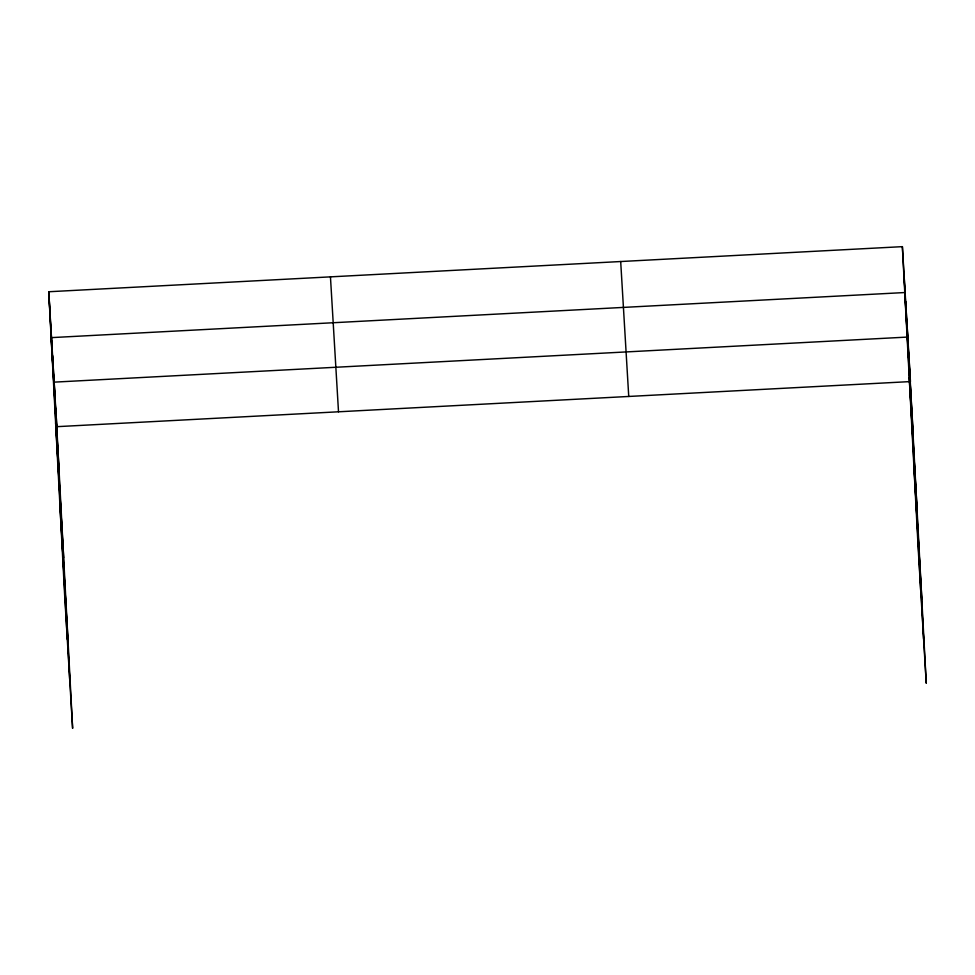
<?xml version="1.0" encoding="UTF-8"?>
<svg xmlns="http://www.w3.org/2000/svg" width="975" height="975" viewBox="0 0 975 975"><rect width="100%" height="100%" fill="white"/><g stroke="black" fill="none" stroke-linecap="round" stroke-linejoin="round"><path stroke-width="1.46" d="M48.75 291.744L902.375 246.651L910.443 381.578L56.806 426.672L48.75 291.744L64.557 593.422L72.625 728.349L56.282 417.763M51.492 337.618L905.117 292.524M907.774 337.058L54.149 382.139L69.956 683.828M904.837 293.67L912.905 428.598M909.248 377.703L917.304 512.631M913.782 464.295L921.85 599.223M620.685 261.532L628.741 396.459M330.452 276.863L338.508 411.791M51.212 338.764L59.28 473.692M55.624 422.797L63.68 557.724M60.157 509.389L68.213 644.317M908.846 354.863L926.25 683.256L918.194 548.328L902.375 246.651M907.25 328.148L923.593 638.735M905.653 301.433L909.175 366.259M904.02 274.182L920.924 594.202M52.552 355.424L56.087 420.262M50.944 328.441L67.299 639.295M49.298 300.922L52.857 366.283"/></g></svg>
